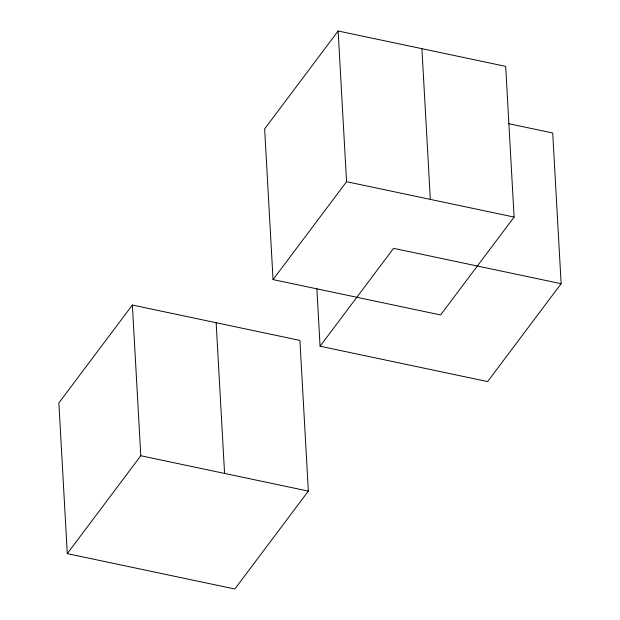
<?xml version="1.0" encoding="UTF-8"?>
<svg xmlns="http://www.w3.org/2000/svg" width="620" height="620" viewBox="0 0 620 620"><rect width="100%" height="100%" fill="white"/><g stroke="black" fill="none" stroke-linecap="round" stroke-linejoin="round"><path stroke-width="0.93" d="M132.37 305.04L58.869 402.93L67.293 553.637L234.84 589L308.341 491.11L299.917 340.403L132.37 305.04L140.794 455.746L67.293 553.637M338.132 31L264.632 128.89L273.056 279.597L440.603 314.96L514.104 217.07L505.68 66.363L338.132 31L346.557 181.707L273.056 279.597M561.131 283.697L487.63 381.587L320.083 346.224L393.584 248.333L561.131 283.697L552.707 132.99L508.462 123.651M346.557 181.707L514.104 217.07M140.794 455.746L308.341 491.11M421.91 48.686L430.334 199.384M316.843 288.261L320.083 346.224M216.14 322.726L224.572 473.432"/></g></svg>
